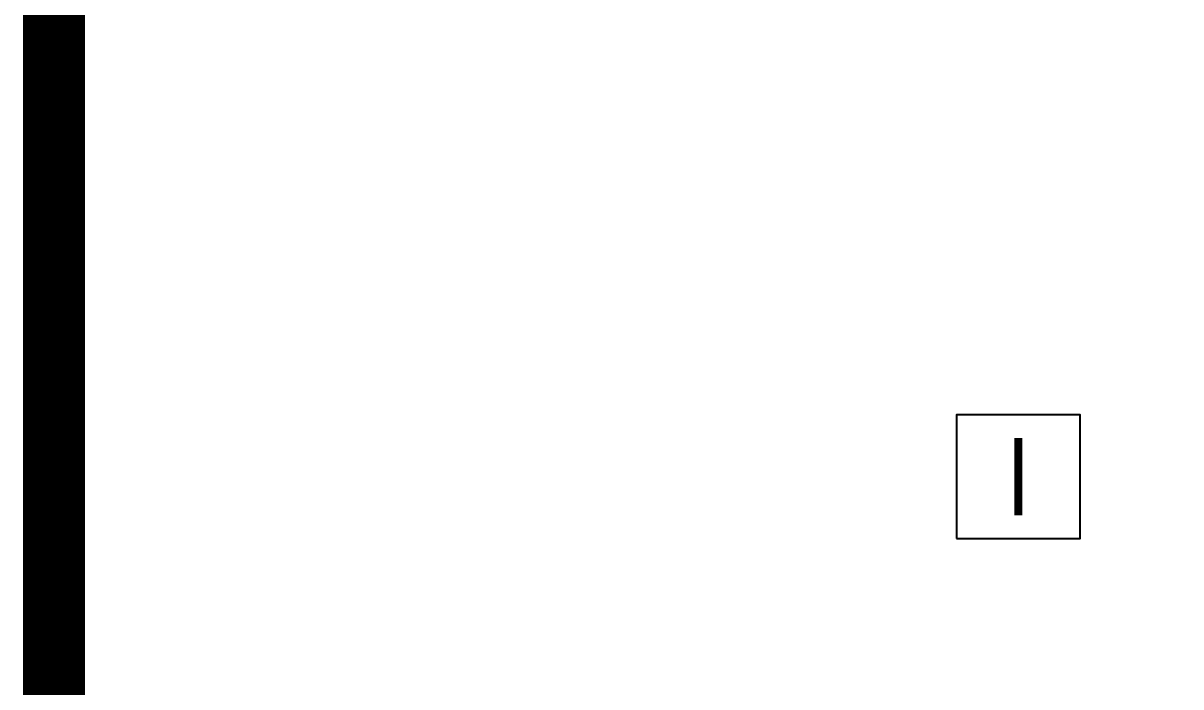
# Model space of a CAD drawing. Header units: millimetres. Extents: x -157 to 4988, y 4688 to 7765.
# Drawn here: x -151.4 to 35.8, y 5586.2 to 5693.6 of the extents above; entities that cross this region are included whole.
import ezdxf
from ezdxf.enums import TextEntityAlignment as Align

# ---------------------------------------------------------------- set-up
doc = ezdxf.new("R2010")
doc.units = ezdxf.units.MM
doc.header["$LTSCALE"] = 0.2
doc.layers.add('RI-LAYOUT', color=7, linetype='Continuous')
doc.layers.add('RI-TEXT-TECHN', color=7, linetype='Continuous')
doc.styles.add('T6', font='arial.ttf', dxfattribs={"width": 0.8, "height": 3.5})

# ---------------------------------------------------------------- blocks, each defined once
blk = doc.blocks.new('info-assembly-nr')
at = {"layer": 'RI-LAYOUT'}
blk.add_lwpolyline([(0, 0), (4, 0), (4, 4), (0, 4)], close=True, dxfattribs=at)
at = {"layer": 'RI-TEXT-TECHN', "style": 'T6', "width": 0.8}
blk.add_attdef('ASSEMBLY-NR', text='', height=2.5, dxfattribs=at).set_placement((2, 2), align=Align.MIDDLE_CENTER)

msp = doc.modelspace()

# ---------------------------------------------------------------- linework, layer by layer
at = {"layer": 'RI-LAYOUT', "const_width": 10}
msp.add_lwpolyline([(-146.384997649302, 5322.01140665503), (492.3777953979461, 5322.01140665503), (492.3777953979461, 5856.702821553231), (-146.384997649302, 5856.702821553231)], close=True, dxfattribs=at)

# ---------------------------------------------------------------- block references
at = {"xscale": 5, "yscale": 5}
msp.add_blockref('info-assembly-nr', (-0.4503225674814075, 5610.202003996912), dxfattribs=at).add_auto_attribs({'ASSEMBLY-NR': 'I'})

doc.saveas('drawing.dxf')
